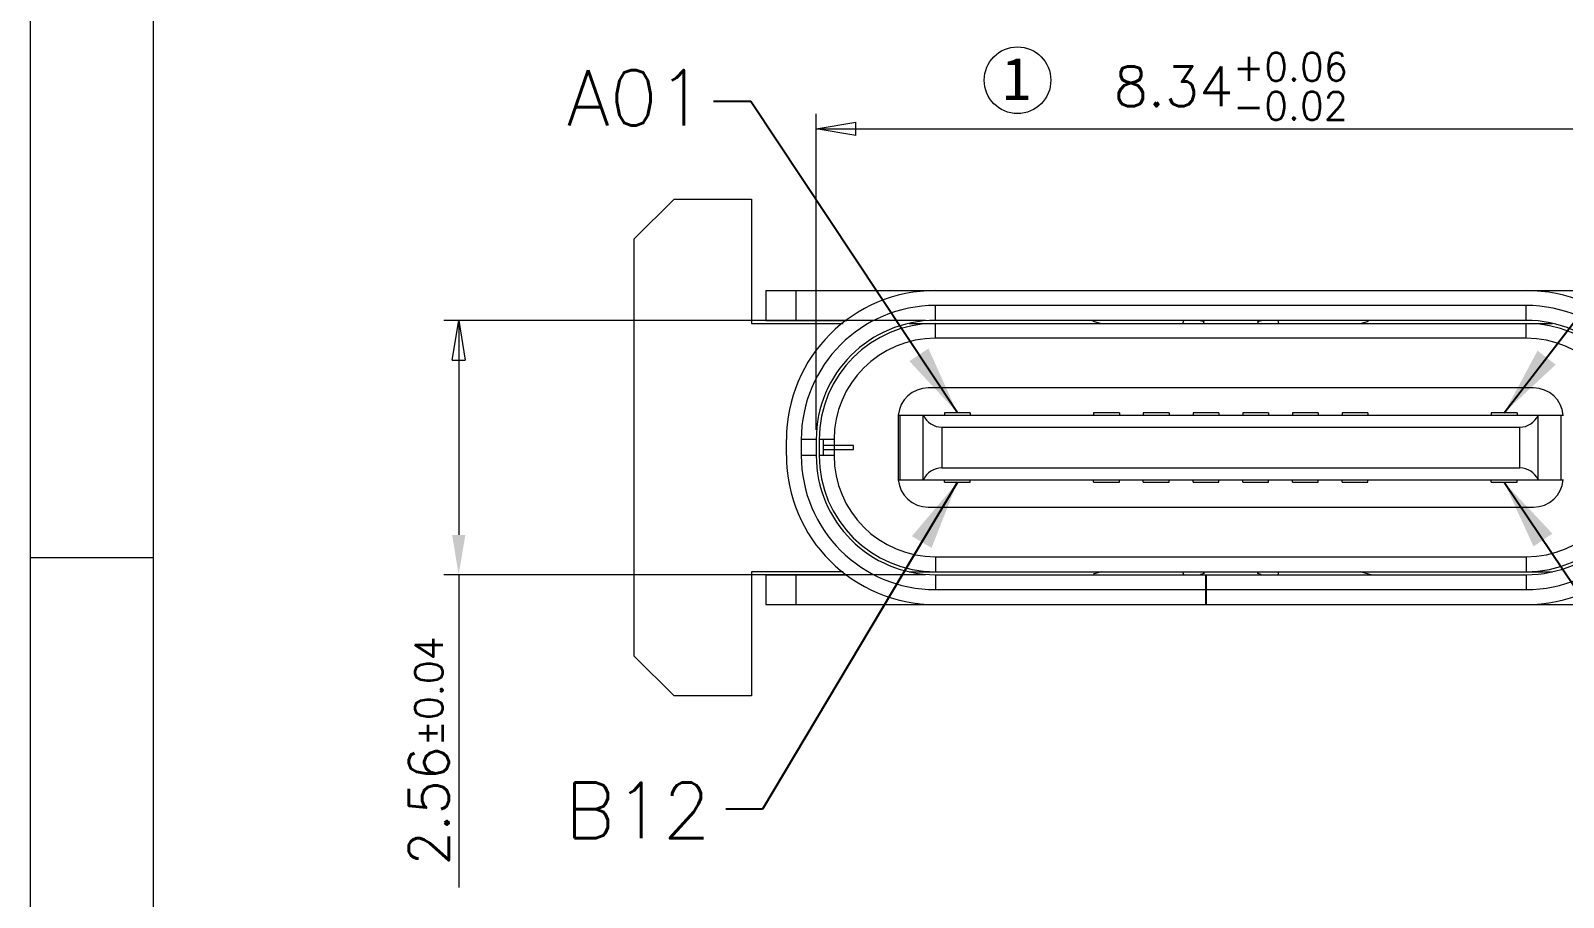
# Model space of a CAD drawing. Extents: x 2510 to 2656, y 707 to 760.
# Drawn here: x 2510.31 to 2525.73, y 742.3 to 751.03 of the extents above; entities that cross this region are included whole.
import ezdxf

# ---------------------------------------------------------------- set-up
doc = ezdxf.new("R2010")
doc.units = 0
doc.header["$MEASUREMENT"] = 0
doc.layers.get('0').update_dxf_attribs({"linetype": 'CONTINUOUS', "lineweight": 20})
doc.layers.get('Defpoints').update_dxf_attribs({"linetype": 'CONTINUOUS'})
doc.layers.add('HANBO', color=7, linetype='CONTINUOUS', lineweight=9)
doc.styles.add('ROMANS', font='ROMANS.SHX', dxfattribs={"bigfont": 'gbcbig.shx'})
doc.styles.get("Standard").update_dxf_attribs({"font": 'simplex.shx', "bigfont": 'gbcbig.shx'})
doc.styles.add('style2', font='')
doc.styles.get('style2').set_extended_font_data('SimSun')
doc.dimstyles.new('dim 3', dxfattribs={"dimscale": 0.7, "dimtxt": 0.8, "dimasz": 1, "dimexe": 0.3, "dimexo": 0.3, "dimgap": 0.1, "dimtad": 0, "dimdec": 3, "dimzin": 0, "dimdsep": 46, "dimtxsty": 'ROMANS', "dimcen": 0, "dimclrd": 1, "dimclre": 1, "dimclrt": 6, "dimazin": 0, "dimtfac": 1, "dimtdec": 3, "dimtmove": 0, "dimatfit": 3, "dimfxl": 0.18, "dimtolj": 1, "dimtzin": 0, "dimarcsym": 2})
doc.dimstyles.new('sd', dxfattribs={"dimtxt": 0.3, "dimasz": 0.25, "dimexe": 0.1, "dimexo": 0.1, "dimgap": 0.1, "dimtad": 1, "dimzin": 0, "dimdsep": 46, "dimtxsty": 'Standard', "dimblk1": 'CLOSED', "dimsah": 1, "dimcen": 0.09, "dimclrt": 2, "dimadec": 0, "dimazin": 0, "dimtp": 0.02, "dimtm": 0.02, "dimtfac": 0.7, "dimtofl": 0, "dimtmove": 0, "dimatfit": 3, "dimfxl": 1, "dimtolj": 1, "dimtzin": 0, "dimlwd": 0, "dimlwe": 0, "dimarcsym": 0})

# ---------------------------------------------------------------- blocks, each defined once
blk = doc.blocks.new('_Closed')
at = {"color": 0, "linetype": 'ByBlock', "lineweight": -2}
for p, q in [((-1, 0.167), (0, 0)), ((-1, 0.167), (-1, -0.167)), ((0, 0), (-1, -0.167)), ((0, 0), (-1, 0))]:
    blk.add_line(p, q, dxfattribs=at)
blk = doc.blocks.new('*D7')
at = {"color": 0, "lineweight": 0, "transparency": 16777216}
for p, q in [((2518.214, 747.009), (2518.214, 750.188)), ((2526.554, 747.009), (2526.554, 750.188)), ((2518.614, 750.038), (2526.154, 750.038))]:
    blk.add_line(p, q, dxfattribs=at)
at = {"color": 0, "transparency": 16777216}
blk.add_solid([(2526.154, 750.105), (2526.154, 749.972), (2526.554, 750.038)], dxfattribs=at)
at = {"layer": 'Defpoints', "color": 0, "transparency": 16777216}
for p in [(2526.554, 750.038), (2518.214, 746.909), (2526.554, 746.909)]:
    blk.add_point(p, dxfattribs=at)
at = {"color": 0, "lineweight": 0, "transparency": 16777216, "xscale": 0.4, "yscale": 0.4, "zscale": 0.4, "rotation": 180}
blk.add_blockref('_Closed', (2518.214, 750.038), dxfattribs=at)
at = {"color": 2, "transparency": 16777216, "insert": (2522.384, 750.465), "char_height": 0.4, "attachment_point": 5}
blk.add_mtext('\\A1;8.34{\\H0.28;\\S+0.06^ -0.02;}', dxfattribs=at)
blk = doc.blocks.new('*D8')
at = {"color": 0, "lineweight": 0, "transparency": 16777216}
for p, q in [((2519.314, 748.109), (2514.468, 748.109)), ((2514.618, 747.709), (2514.618, 745.949)), ((2519.314, 745.549), (2514.468, 745.549)), ((2514.618, 745.549), (2514.618, 742.402))]:
    blk.add_line(p, q, dxfattribs=at)
at = {"color": 0, "transparency": 16777216}
blk.add_solid([(2514.552, 745.949), (2514.685, 745.949), (2514.618, 745.549)], dxfattribs=at)
at = {"layer": 'Defpoints', "color": 0, "transparency": 16777216}
for p in [(2519.414, 748.109), (2514.618, 745.549), (2519.414, 745.549)]:
    blk.add_point(p, dxfattribs=at)
at = {"color": 0, "lineweight": 0, "transparency": 16777216, "xscale": 0.4, "yscale": 0.4, "zscale": 0.4, "rotation": 90}
blk.add_blockref('_Closed', (2514.618, 748.109), dxfattribs=at)
at = {"color": 2, "transparency": 16777216, "insert": (2514.318, 743.775), "char_height": 0.4, "attachment_point": 5, "rotation": 90}
blk.add_mtext('\\A1;2.56{\\H0.28;±0.04}', dxfattribs=at)
blk = doc.blocks.new('*D6')
at = {"color": 0, "lineweight": 0, "transparency": 16777216}
for p, q in [((2525.454, 748.409), (2529.877, 748.409)), ((2529.727, 748.009), (2529.727, 745.649)), ((2529.627, 747.49), (2529.027, 747.49)), ((2529.027, 747.49), (2529.027, 746.167)), ((2529.627, 746.167), (2529.627, 747.49)), ((2529.027, 746.167), (2529.627, 746.167)), ((2525.454, 745.249), (2529.877, 745.249))]:
    blk.add_line(p, q, dxfattribs=at)
at = {"color": 0, "transparency": 16777216}
blk.add_solid([(2529.661, 745.649), (2529.794, 745.649), (2529.727, 745.249)], dxfattribs=at)
at = {"layer": 'Defpoints', "color": 0, "transparency": 16777216}
for p in [(2525.354, 748.409), (2525.354, 745.249), (2529.727, 745.249)]:
    blk.add_point(p, dxfattribs=at)
at = {"color": 0, "lineweight": 0, "transparency": 16777216, "xscale": 0.4, "yscale": 0.4, "zscale": 0.4, "rotation": 90}
blk.add_blockref('_Closed', (2529.727, 748.409), dxfattribs=at)
at = {"color": 2, "transparency": 16777216, "insert": (2529.327, 746.829), "char_height": 0.4, "attachment_point": 5, "rotation": 90}
blk.add_mtext('\\A1;3.16', dxfattribs=at)

msp = doc.modelspace()

# ---------------------------------------------------------------- linework, layer by layer
at = {"color": 7, "linetype": 'Continuous'}
for p, q in [((2516.384, 748.929), (2516.784, 749.329)), ((2516.784, 749.329), (2517.564, 749.329)), ((2517.564, 749.329), (2517.564, 748.079)), ((2516.384, 744.729), (2516.384, 748.929)), ((2517.709, 748.409), (2517.709, 748.109)), ((2517.709, 748.409), (2527.059, 748.409)), ((2518.009, 748.409), (2518.009, 748.109)), ((2519.414, 748.109), (2519.414, 748.259)), ((2525.354, 748.259), (2519.414, 748.259)), ((2525.354, 748.109), (2525.354, 748.259)), ((2517.564, 748.079), (2518.486, 748.079)), ((2517.709, 748.109), (2518.523, 748.109)), ((2519.148, 748.079), (2525.62, 748.079)), ((2525.354, 748.109), (2519.414, 748.109)), ((2519.414, 747.929), (2519.414, 748.079)), ((2520.999, 748.101), (2521.079, 748.079)), ((2521.902, 748.079), (2521.911, 748.109)), ((2522.075, 748.109), (2522.115, 748.097)), ((2522.11, 748.079), (2522.115, 748.097)), ((2522.652, 748.097), (2522.692, 748.109)), ((2522.652, 748.097), (2522.658, 748.079)), ((2522.857, 748.109), (2522.865, 748.079)), ((2523.689, 748.079), (2523.769, 748.101)), ((2525.354, 747.929), (2525.354, 748.079)), ((2525.354, 747.929), (2519.414, 747.929)), ((2525.429, 747.429), (2519.339, 747.429)), ((2519.039, 747.154), (2519.039, 746.504)), ((2519.039, 747.154), (2525.729, 747.154)), ((2519.06, 746.504), (2519.06, 747.154)), ((2519.291, 746.504), (2519.291, 747.154)), ((2519.764, 747.179), (2519.504, 747.179)), ((2519.504, 747.179), (2519.504, 747.154)), ((2519.764, 747.179), (2519.764, 747.154)), ((2521.264, 747.179), (2521.004, 747.179)), ((2521.004, 747.179), (2521.004, 747.154)), ((2521.264, 747.179), (2521.264, 747.154)), ((2521.764, 747.179), (2521.504, 747.179)), ((2521.504, 747.179), (2521.504, 747.154)), ((2521.764, 747.179), (2521.764, 747.154)), ((2522.264, 747.179), (2522.004, 747.179)), ((2522.004, 747.179), (2522.004, 747.154)), ((2522.264, 747.179), (2522.264, 747.154)), ((2522.764, 747.179), (2522.504, 747.179)), ((2522.504, 747.179), (2522.504, 747.154)), ((2522.764, 747.179), (2522.764, 747.154)), ((2523.264, 747.179), (2523.004, 747.179)), ((2523.004, 747.179), (2523.004, 747.154)), ((2523.264, 747.179), (2523.264, 747.154)), ((2523.764, 747.179), (2523.504, 747.179)), ((2523.504, 747.179), (2523.504, 747.154)), ((2523.764, 747.179), (2523.764, 747.154)), ((2525.264, 747.179), (2525.004, 747.179)), ((2525.004, 747.179), (2525.004, 747.154)), ((2525.264, 747.179), (2525.264, 747.154)), ((2525.477, 746.504), (2525.477, 747.154)), ((2525.707, 746.504), (2525.707, 747.154)), ((2517.914, 746.749), (2517.914, 746.909)), ((2518.064, 746.909), (2518.064, 746.749)), ((2518.214, 746.909), (2518.064, 746.909)), ((2518.214, 746.909), (2518.214, 746.749)), ((2518.244, 746.909), (2518.244, 746.749)), ((2518.394, 746.909), (2518.244, 746.909)), ((2518.289, 746.754), (2518.289, 746.904)), ((2518.394, 746.909), (2518.394, 746.749)), ((2519.477, 747.034), (2525.291, 747.034)), ((2519.477, 747.034), (2519.477, 746.624)), ((2525.291, 746.624), (2525.291, 747.034)), ((2518.214, 746.749), (2518.064, 746.749)), ((2518.394, 746.749), (2518.244, 746.749)), ((2518.589, 746.849), (2518.289, 746.849)), ((2518.289, 746.809), (2518.589, 746.809)), ((2518.589, 746.809), (2518.589, 746.849)), ((2519.477, 746.624), (2525.291, 746.624)), ((2519.039, 746.504), (2525.729, 746.504)), ((2519.504, 746.479), (2519.504, 746.504)), ((2519.504, 746.479), (2519.764, 746.479)), ((2519.764, 746.479), (2519.764, 746.504)), ((2521.004, 746.479), (2521.004, 746.504)), ((2521.004, 746.479), (2521.264, 746.479)), ((2521.264, 746.479), (2521.264, 746.504)), ((2521.504, 746.479), (2521.504, 746.504)), ((2521.504, 746.479), (2521.764, 746.479)), ((2521.764, 746.479), (2521.764, 746.504)), ((2522.004, 746.479), (2522.004, 746.504)), ((2522.004, 746.479), (2522.264, 746.479)), ((2522.264, 746.479), (2522.264, 746.504)), ((2522.504, 746.479), (2522.504, 746.504)), ((2522.504, 746.479), (2522.764, 746.479)), ((2522.764, 746.479), (2522.764, 746.504)), ((2523.004, 746.479), (2523.004, 746.504)), ((2523.004, 746.479), (2523.264, 746.479)), ((2523.264, 746.479), (2523.264, 746.504)), ((2523.504, 746.479), (2523.504, 746.504)), ((2523.504, 746.479), (2523.764, 746.479)), ((2523.764, 746.479), (2523.764, 746.504)), ((2525.004, 746.479), (2525.004, 746.504)), ((2525.004, 746.479), (2525.264, 746.479)), ((2525.264, 746.479), (2525.264, 746.504)), ((2519.339, 746.229), (2525.429, 746.229)), ((2519.414, 745.729), (2525.354, 745.729)), ((2519.414, 745.729), (2519.414, 745.579)), ((2525.354, 745.729), (2525.354, 745.579)), ((2517.564, 745.579), (2517.564, 744.329)), ((2518.486, 745.579), (2517.564, 745.579)), ((2517.709, 745.549), (2517.709, 745.249)), ((2517.709, 745.549), (2518.523, 745.549)), ((2518.009, 745.549), (2518.009, 745.249)), ((2519.148, 745.579), (2525.62, 745.579)), ((2519.414, 745.549), (2525.354, 745.549)), ((2519.414, 745.549), (2519.414, 745.399)), ((2521.079, 745.579), (2520.999, 745.556)), ((2521.911, 745.549), (2521.902, 745.579)), ((2522.115, 745.56), (2522.079, 745.55)), ((2522.115, 745.56), (2522.11, 745.579)), ((2522.129, 745.549), (2522.129, 745.249)), ((2522.139, 745.249), (2522.139, 745.549)), ((2522.658, 745.579), (2522.652, 745.56)), ((2522.689, 745.55), (2522.652, 745.56)), ((2522.865, 745.579), (2522.857, 745.549)), ((2523.769, 745.556), (2523.689, 745.579)), ((2525.354, 745.549), (2525.354, 745.399)), ((2519.414, 745.399), (2522.129, 745.399)), ((2522.139, 745.399), (2525.354, 745.399)), ((2517.709, 745.249), (2527.059, 745.249)), ((2516.784, 744.329), (2516.384, 744.729)), ((2517.564, 744.329), (2516.784, 744.329))]:
    msp.add_line(p, q, dxfattribs=at)
for centre, radius, start, end in [((2519.414, 746.909), 1.5, 90, 180), ((2525.354, 746.909), 1.5, 0, 90), ((2519.414, 746.909), 1.35, 90, 180), ((2525.354, 746.909), 1.35, 0, 90), ((2519.414, 746.909), 1.2, 90, 180), ((2519.414, 746.909), 1.17, 90, 180), ((2520.945, 747.909), 0.2, 74.2183, 90), ((2525.354, 746.909), 1.2, 0, 90), ((2525.354, 746.909), 1.17, 0, 90), ((2519.414, 746.909), 1.02, 90, 180), ((2525.354, 746.909), 1.02, 0, 90), ((2519.339, 747.129), 0.3, 90, 175.2198), ((2525.429, 747.129), 0.3, 4.7802, 90), ((2519.414, 746.749), 1.5, 180, 270), ((2519.414, 746.749), 1.35, 180, 270), ((2519.414, 746.749), 1.2, 180, 270), ((2519.414, 746.749), 1.17, 180, 270), ((2519.414, 746.749), 1.02, 180, 270), ((2525.354, 746.749), 1.5, 270, 0), ((2525.354, 746.749), 1.35, 270, 0), ((2525.354, 746.749), 1.2, 270, 0), ((2525.354, 746.749), 1.17, 270, 0), ((2525.354, 746.749), 1.02, 270, 0), ((2519.339, 746.529), 0.3, 184.7802, 270), ((2525.429, 746.529), 0.3, 270, 355.2198), ((2523.823, 745.749), 0.2, 254.2183, 270)]:
    msp.add_arc(centre, radius, start, end, dxfattribs=at)
for centre, major_axis, start_param, end_param in [((2519.477, 747.234), (0, 0.2), -4.300872, -3.141593), ((2525.291, 747.234), (0, 0.2), -3.141593, -1.982313), ((2519.477, 746.424), (0.2, 0), 1.570737, 2.730016), ((2525.291, 746.424), (0.2, 0), 0.411517, 1.570796)]:
    msp.add_ellipse(centre, major_axis=major_axis, ratio=1, start_param=start_param, end_param=end_param, dxfattribs=at)
at = {"layer": 'HANBO'}
msp.add_line((2511.548, 745.718), (2510.313, 745.718), dxfattribs=at)
at = {"layer": 'HANBO', "linetype": 'Continuous', "lineweight": 0}
for points in [[(2510.313, 758.681), (2579.905, 758.681), (2579.905, 709.298), (2510.313, 709.298)], [(2511.548, 757.446), (2578.671, 757.446), (2578.673, 710.532), (2511.548, 710.532)]]:
    msp.add_lwpolyline(points, close=True, dxfattribs=at)
at = {"layer": 'HANBO', "color": 3, "ltscale": 2}
msp.add_circle((2520.239, 750.526), 0.335, dxfattribs=at)

# ---------------------------------------------------------------- texts
at = {"color": 3, "style": 'style2'}
msp.add_text('1', height=0.43, dxfattribs=at).set_placement((2520.084, 750.326))
at = {"color": 2, "char_height": 0.56, "attachment_point": 1, "style": 'ROMANS'}
for s, insert in [('\\A1;A01', (2515.706, 750.629)), ('\\A1;B12', (2515.687, 743.457))]:
    msp.add_mtext(s, dxfattribs=dict(at, insert=insert))

# ---------------------------------------------------------------- dimensions: what is measured, and where the dimension line sits
at = {"color": 2}
dim = msp.add_linear_dim(base=(2526.554, 750.038), p1=(2518.214, 746.909), p2=(2526.554, 746.909), dimstyle='sd', override={"dimtxt": 0.4, "dimasz": 0.4, "dimexe": 0.15, "dimtol": 1, "dimtp": 0.06, "dimtm": 0.02, "dimtofl": 1, "dimfxl": 0.5, "dimtfillclr": 2, "dimarcsym": 1}, dxfattribs=at)
dim.commit()
dim.dimension.update_dxf_attribs({"geometry": '*D7', "text_midpoint": (2522.384, 750.038), "dimtype": 160})
for base, p1, p2, override, picture, middle in [((2529.727, 745.249), (2525.354, 748.409), (2525.354, 745.249), {"dimtxt": 0.4, "dimasz": 0.4, "dimexe": 0.15, "dimgap": -0.1, "dimtp": 0.1, "dimtm": 0.1, "dimtofl": 1, "dimfxl": 0.5, "dimtfillclr": 2, "dimarcsym": 1}, '*D6', (2529.727, 746.829)), ((2514.618, 745.549), (2519.414, 748.109), (2519.414, 745.549), {"dimtxt": 0.4, "dimasz": 0.4, "dimexe": 0.15, "dimtol": 1, "dimtp": 0.04, "dimtm": 0.04, "dimtofl": 1, "dimfxl": 0.5, "dimtfillclr": 2, "dimarcsym": 1}, '*D8', (2514.618, 743.775))]:
    dim = msp.add_linear_dim(base=base, p1=p1, p2=p2, angle=90, dimstyle='sd', override=override, dxfattribs=at)
    dim.commit()
    dim.dimension.update_dxf_attribs({"geometry": picture, "text_midpoint": middle, "dimtype": 160})

# ---------------------------------------------------------------- leaders
at = {"annotation_type": 0, "has_hookline": 1, "hookline_direction": 1}
for points in [[(2519.634, 747.179), (2517.556, 750.312), (2517.181, 750.312)], [(2519.634, 746.479), (2517.673, 743.191), (2517.305, 743.191)]]:
    msp.add_leader(points, dimstyle='dim 3', override={"dimgap": 0.1, "dimtad": 0, "dimclrd": 7}, dxfattribs=at)
at = {"color": 2, "annotation_type": 0, "has_hookline": 1, "hookline_direction": 0}
for points in [[(2525.134, 747.179), (2527.461, 750.204), (2527.881, 750.204)], [(2525.134, 746.479), (2527.332, 743.205), (2527.916, 743.205)]]:
    msp.add_leader(points, dimstyle='dim 3', override={"dimgap": 0.1, "dimtad": 0, "dimclrd": 7}, dxfattribs=at)

doc.saveas('drawing.dxf')
